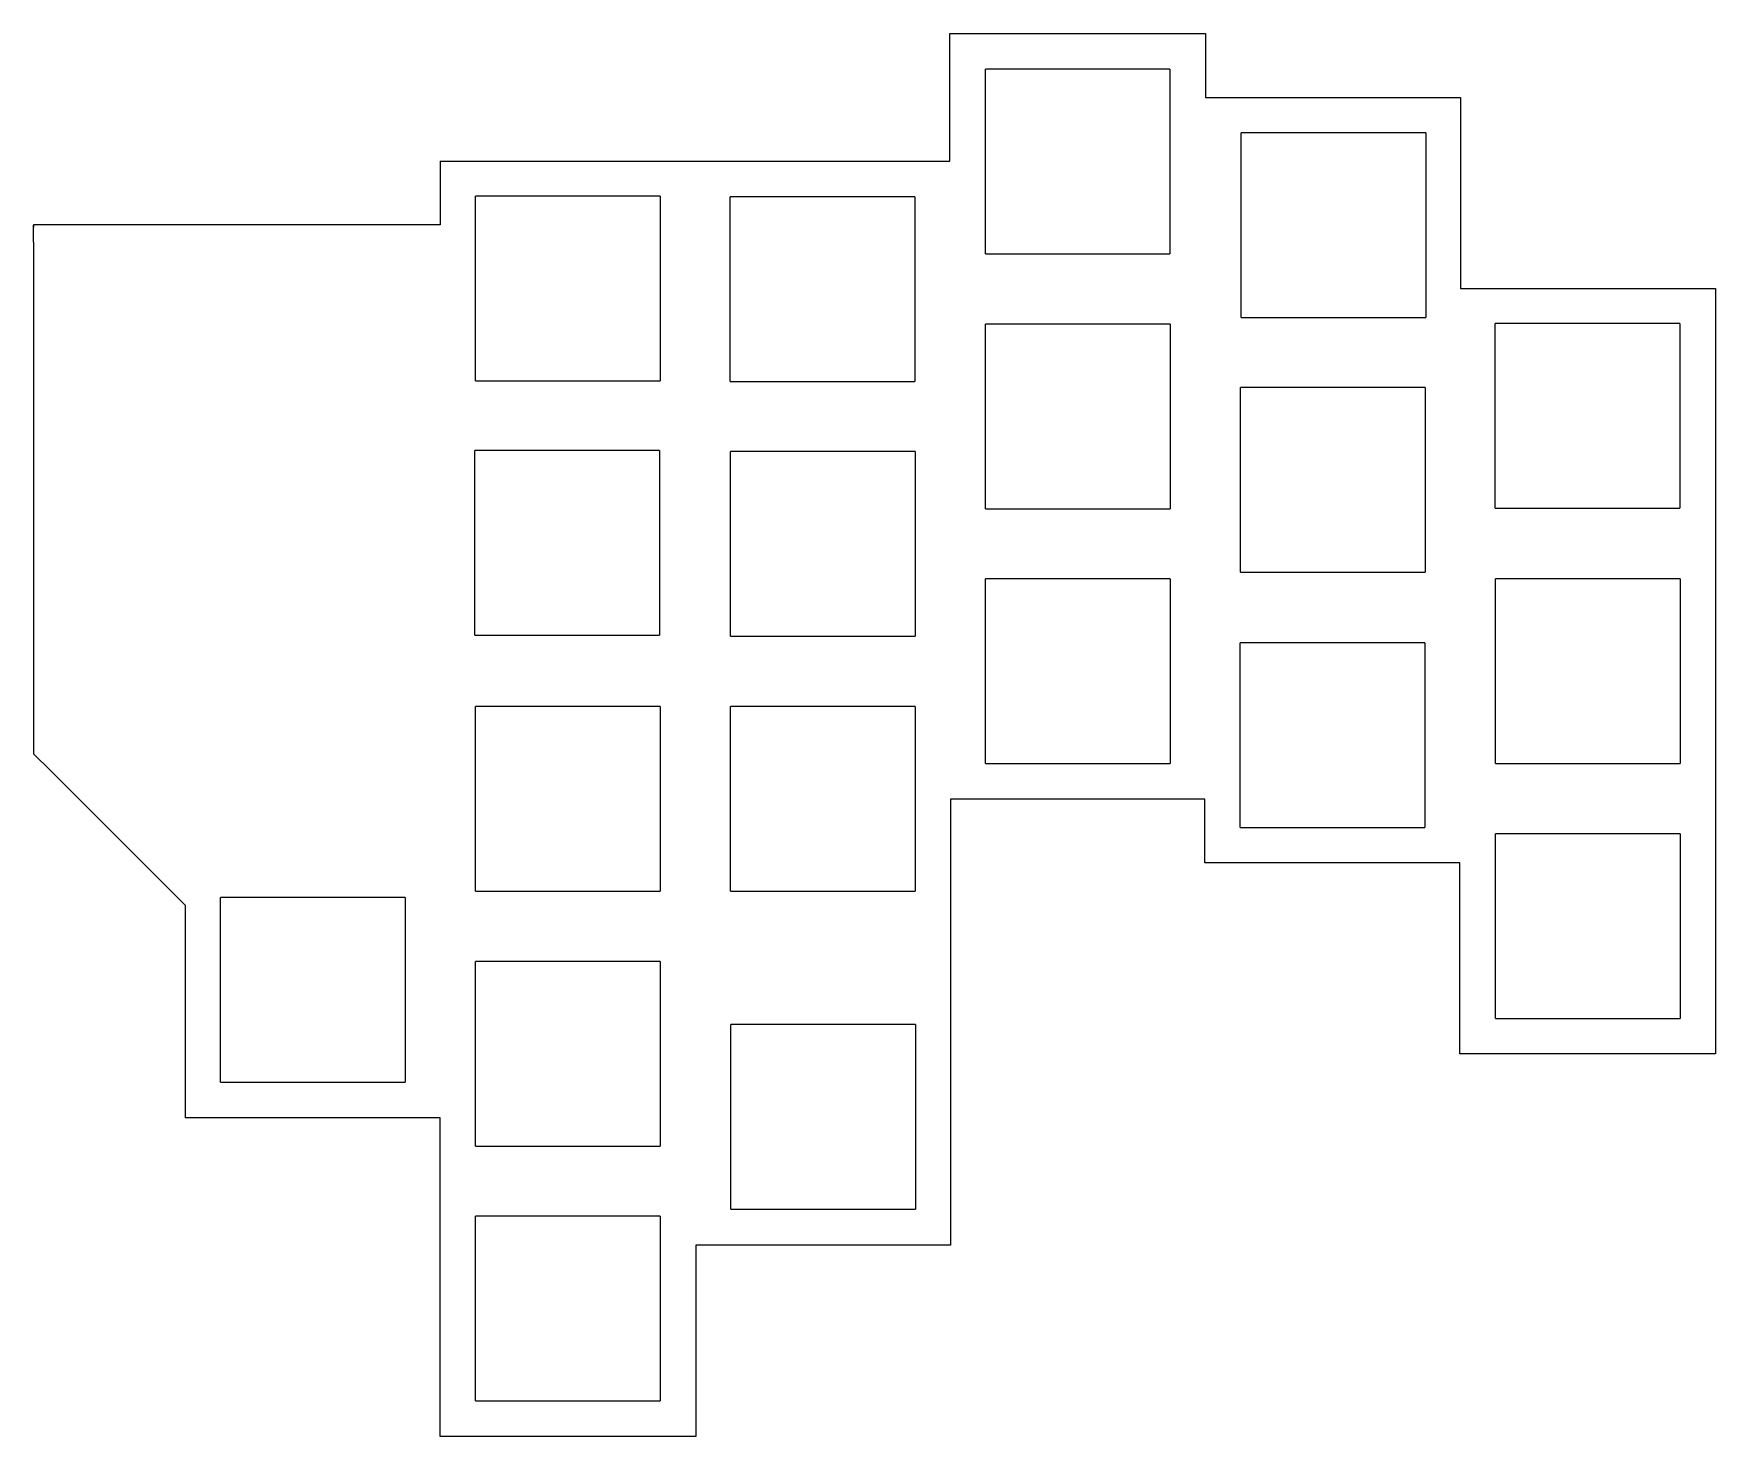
# Model space of a CAD drawing. Extents: x 4513 to 18477, y -15666 to -4019.
import ezdxf

# ---------------------------------------------------------------- set-up
doc = ezdxf.new("R2010")
doc.units = 0

msp = doc.modelspace()

# ---------------------------------------------------------------- linework, layer by layer
at = {"layer": 'Layer 1'}
for p, q in [((12121.4, -4019.48), (14243.7, -4019.48)), ((12121.4, -5077.81), (12121.4, -4019.48)), ((14243.7, -4019.48), (14243.7, -4548.65)), ((12415.5, -5849.13), (12415.5, -4315.82)), ((13948.8, -4315.82), (12415.5, -4315.82)), ((13948.8, -4315.82), (13948.8, -5849.13)), ((14243.7, -4548.65), (16360.4, -4548.65)), ((16360.4, -4548.65), (16360.4, -6136.15)), ((14538.7, -6375.75), (14538.7, -4842.44)), ((16072, -4842.44), (14538.7, -4842.44)), ((16072, -4842.44), (16072, -6375.75)), ((7888.1, -5077.81), (12121.4, -5077.81)), ((7888.1, -5077.81), (7888.1, -5606.98)), ((8183.31, -6903.51), (8183.31, -5370.2)), ((9716.62, -5370.2), (8183.31, -5370.2)), ((9716.62, -5370.2), (9716.62, -6903.51)), ((10297.7, -6906.9), (10297.7, -5373.58)), ((11831, -5373.58), (10297.7, -5373.58)), ((11831, -5373.58), (11831, -6906.9)), ((4513.29, -5606.98), (4513.29, -5629.28)), ((7888.1, -5606.98), (4513.29, -5606.98)), ((4513.29, -5750.35), (4513.29, -5609.24)), ((4513.29, -5750.35), (4513.29, -9998.07)), ((12415.5, -5849.13), (13948.8, -5849.13)), ((16360.4, -6136.15), (18477.1, -6136.15)), ((18477.1, -6136.15), (18477.1, -7194.48)), ((14538.7, -6375.75), (16072, -6375.75)), ((12416.6, -7965.79), (12416.6, -6432.48)), ((13950, -6432.48), (12416.6, -6432.48)), ((13950, -6432.48), (13950, -7965.79)), ((16650, -7959.3), (16650, -6425.71)), ((18183.3, -6425.71), (16650, -6425.71)), ((18183.3, -6425.71), (18183.3, -7959.3)), ((8183.31, -6903.51), (9716.62, -6903.51)), ((10297.7, -6906.9), (11831, -6906.9)), ((14533.3, -8491.29), (14533.3, -6957.98)), ((16066.6, -6957.98), (14533.3, -6957.98)), ((16066.6, -6957.98), (16066.6, -8491.29)), ((18477.1, -7194.48), (18477.1, -12491.5)), ((8177.66, -9014.81), (8177.66, -7481.5)), ((9710.98, -7481.5), (8177.66, -7481.5)), ((9710.98, -7481.5), (9710.98, -9014.81)), ((10298.8, -9022.43), (10298.8, -7489.12)), ((11832.2, -7489.12), (10298.8, -7489.12)), ((11832.2, -7489.12), (11832.2, -9022.43)), ((16650, -7959.3), (18183.3, -7959.3)), ((12416.6, -7965.79), (13950, -7965.79)), ((14533.3, -8491.29), (16066.6, -8491.29)), ((12417.8, -10079.1), (12417.8, -8545.76)), ((13951.1, -8545.76), (12417.8, -8545.76)), ((13951.1, -8545.76), (13951.1, -10079.1)), ((16651.1, -10080.2), (16651.1, -8546.89)), ((18184.4, -8546.89), (16651.1, -8546.89)), ((18184.4, -8546.89), (18184.4, -10080.2)), ((8177.66, -9014.81), (9710.98, -9014.81)), ((10298.8, -9022.43), (11832.2, -9022.43)), ((14532.2, -10610.2), (14532.2, -9076.9)), ((16065.5, -9076.9), (14532.2, -9076.9)), ((16065.5, -9076.9), (16065.5, -10610.2)), ((8182.18, -11140.2), (8182.18, -9606.91)), ((9715.49, -9606.91), (8182.18, -9606.91)), ((9715.49, -9606.91), (9715.49, -11140.2)), ((10300, -11139.1), (10300, -9605.78)), ((11833.3, -9605.78), (10300, -9605.78)), ((11833.3, -9605.78), (11833.3, -11139.1)), ((4656.66, -10141.4), (4513.29, -9998.07)), ((4656.66, -10141.4), (5770.88, -11255.9)), ((12417.8, -10079.1), (13951.1, -10079.1)), ((16651.1, -10080.2), (18184.4, -10080.2)), ((12127.1, -10374.8), (12127.1, -14079)), ((14238.1, -10374.8), (12127.1, -10374.8)), ((14238.1, -10904), (14238.1, -10374.8)), ((14532.2, -10610.2), (16065.5, -10610.2)), ((16651.1, -12195.7), (16651.1, -10662.4)), ((18184.4, -10662.4), (16651.1, -10662.4)), ((18184.4, -10662.4), (18184.4, -12195.7)), ((16354.8, -10904), (14238.1, -10904)), ((16354.8, -12491.5), (16354.8, -10904)), ((8182.18, -11140.2), (9715.49, -11140.2)), ((10300, -11139.1), (11833.3, -11139.1)), ((5770.88, -11255.9), (5770.88, -12791.5)), ((6065.52, -12725.7), (6065.52, -11192.4)), ((7598.83, -11192.4), (6065.52, -11192.4)), ((7598.83, -11192.4), (7598.83, -12725.7)), ((8183.31, -13255.8), (8183.31, -11722.4)), ((9716.62, -11722.4), (8183.31, -11722.4)), ((9716.62, -11722.4), (9716.62, -13255.8)), ((10301.9, -13781.3), (10301.9, -12247.9)), ((11835.5, -12247.9), (10301.9, -12247.9)), ((11835.5, -12247.9), (11835.5, -13781.3)), ((16651.1, -12195.7), (18184.4, -12195.7)), ((18477.1, -12491.5), (16354.8, -12491.5)), ((5770.88, -12791.5), (5770.88, -13020.7)), ((6065.52, -12725.7), (7598.83, -12725.7)), ((7888.1, -13020.7), (5771.44, -13020.7)), ((7888.1, -15666.5), (7888.1, -13020.7)), ((8183.31, -13255.8), (9716.62, -13255.8)), ((10301.9, -13781.3), (11835.5, -13781.3)), ((8183.31, -15370.2), (8183.31, -13836.9)), ((9716.62, -13836.9), (8183.31, -13836.9)), ((9716.62, -13836.9), (9716.62, -15370.2)), ((10010.4, -14079), (10010.4, -15666.5)), ((12127.1, -14079), (10010.4, -14079)), ((8183.31, -15370.2), (9716.62, -15370.2)), ((10010.4, -15666.5), (7888.1, -15666.5))]:
    msp.add_line(p, q, dxfattribs=at)

doc.saveas('drawing.dxf')
